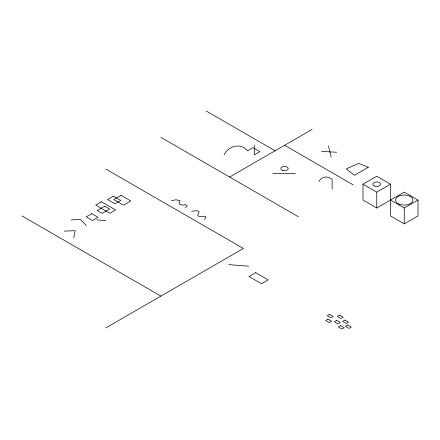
<?xml version="1.0" encoding="UTF-8"?>
<svg xmlns="http://www.w3.org/2000/svg" width="440" height="440" viewBox="0 0 440 440"><rect width="100%" height="100%" fill="white"/><g stroke="black" fill="none" stroke-linecap="round" stroke-linejoin="round"><path stroke-width="0.66" d="M73.761 237.892L75.141 230.676L64.224 231.11M319.039 181.583C321.272 176.281 328.323 175.511 332.134 179.619L332.134 189.145M224.125 154.809C228.437 145.91 240.862 142.307 247.5 150.843L253 147.664L259.875 151.635L254.375 154.809L254.375 145.282M185.493 207.647L187.237 206.063L185.531 204.501L182.386 205.2L179.427 204.155L179.036 202.56L180.219 200.822L176.061 199.777L171.501 200.64M204.341 219.466L205.937 217.426A2.602 1.502 0 0 0 205.909 217.107L205.244 216.293A1.067 0.616 0 0 0 204.903 216.183L200.734 216.706A2.761 1.595 0 0 1 199.876 216.629L199.672 216.585A3.355 1.936 0 0 1 198.286 215.974L197.94 215.655A1.969 1.139 0 0 1 197.774 215.248L199.089 211.926A2.321 1.342 0 0 0 198.743 211.464L197.549 210.865A3.185 1.837 0 0 0 196.834 210.705L191.582 211.2M229.625 177.04L312.125 129.41M105.875 327.872L243.375 248.485L105.875 169.097M363 184.184L376.75 176.242L390.5 184.184L390.5 215.936L404.25 223.878L418 215.936L418 200.063L404.25 192.121L376.75 207.999L363 200.063L363 184.184L376.75 192.121L390.5 184.184M390.5 200.063L404.25 207.999L418 200.063M71.109 219.989L80.135 219.197L86.438 225.61M272.877 173.591L295.449 173.415M321.53 151.443L336.655 152.235M228.778 264.638L248.677 266.206M96.833 219.846L105.793 220.693M284.625 145.282L353.375 184.976M206.085 110.93L275.11 150.777M160.875 137.346L298.375 216.733M22 215.936L160.875 296.115M328.405 145.882L331.155 156.998M404.25 207.999L404.25 223.878M376.75 192.121L376.75 207.999M101.464 201.784L95.722 205.101L109.857 213.257L115.599 209.941L101.464 201.784M113.432 196.152L107.586 199.529L114.934 203.775L120.786 200.398L113.432 196.152M121.105 195.344L113.773 199.579L123.448 205.161L130.779 200.931L121.105 195.344M91.713 213.67L86.207 216.849L92.538 220.501L98.043 217.322L91.713 213.67M104.704 206.179L97.229 210.496L102.151 213.34L109.626 209.022L104.704 206.179M368.28 167.321L354.53 175.257L346.28 168.905L358.655 163.35L368.28 167.321M255.668 272.668L248.99 276.524L261.443 283.712L268.12 279.857L255.668 272.668M329.626 314.364L327.305 315.7L330.93 317.796L333.25 316.454L329.626 314.364M328.004 319.116L325.683 320.458L329.307 322.553L331.628 321.211L328.004 319.116M339.647 315.062L337.326 316.404L340.951 318.494L343.272 317.158L339.647 315.062M336.743 320.414L334.422 321.756L338.047 323.846L340.368 322.509L336.743 320.414M344.949 320.04L342.628 321.376L346.258 323.472L348.574 322.13L344.949 320.04M340.615 325.639L338.294 326.981L341.918 329.07L344.24 327.734L340.615 325.639M347.699 324.94L345.378 326.277L349.002 328.372L351.324 327.03L347.699 324.94M282.541 170.379A3.702 2.134 0 0 0 288.211 168.657A3.702 2.134 0 0 0 282.793 166.683A3.702 2.134 0 0 0 282.541 170.379M399.493 204.264A8.696 5.022 0 0 0 412.935 200.338A8.696 5.022 0 0 0 400.323 195.58A8.696 5.022 0 0 0 399.493 204.264M374.803 186.126A3.889 2.244 0 0 0 380.639 184.184A3.889 2.244 0 0 0 374.803 182.237A3.889 2.244 0 0 0 374.803 186.126"/></g></svg>
